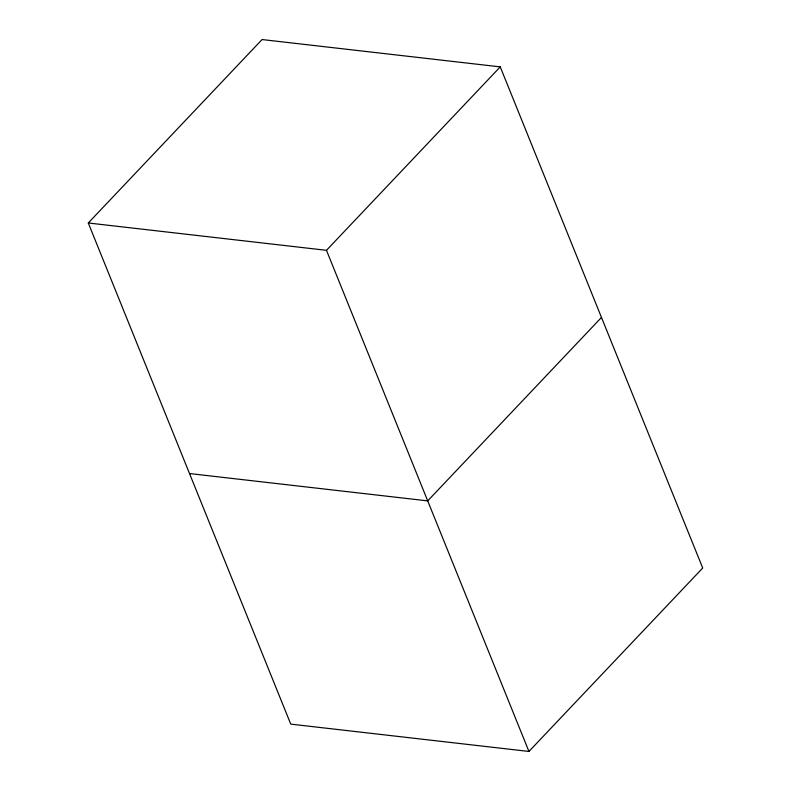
<?xml version="1.0" encoding="UTF-8"?>
<svg xmlns="http://www.w3.org/2000/svg" width="791" height="791" viewBox="0 0 791 791"><rect width="100%" height="100%" fill="white"/><g stroke="black" fill="none" stroke-linecap="round" stroke-linejoin="round"><path stroke-width="1.19" d="M88.285 222.983L262.058 39.55L500.248 66.879L702.715 568.017L528.942 751.45L290.752 724.121L88.285 222.983L326.475 250.322L500.248 66.879M601.476 317.448L427.704 500.881L189.524 473.552M326.475 250.322L528.942 751.45"/></g></svg>
